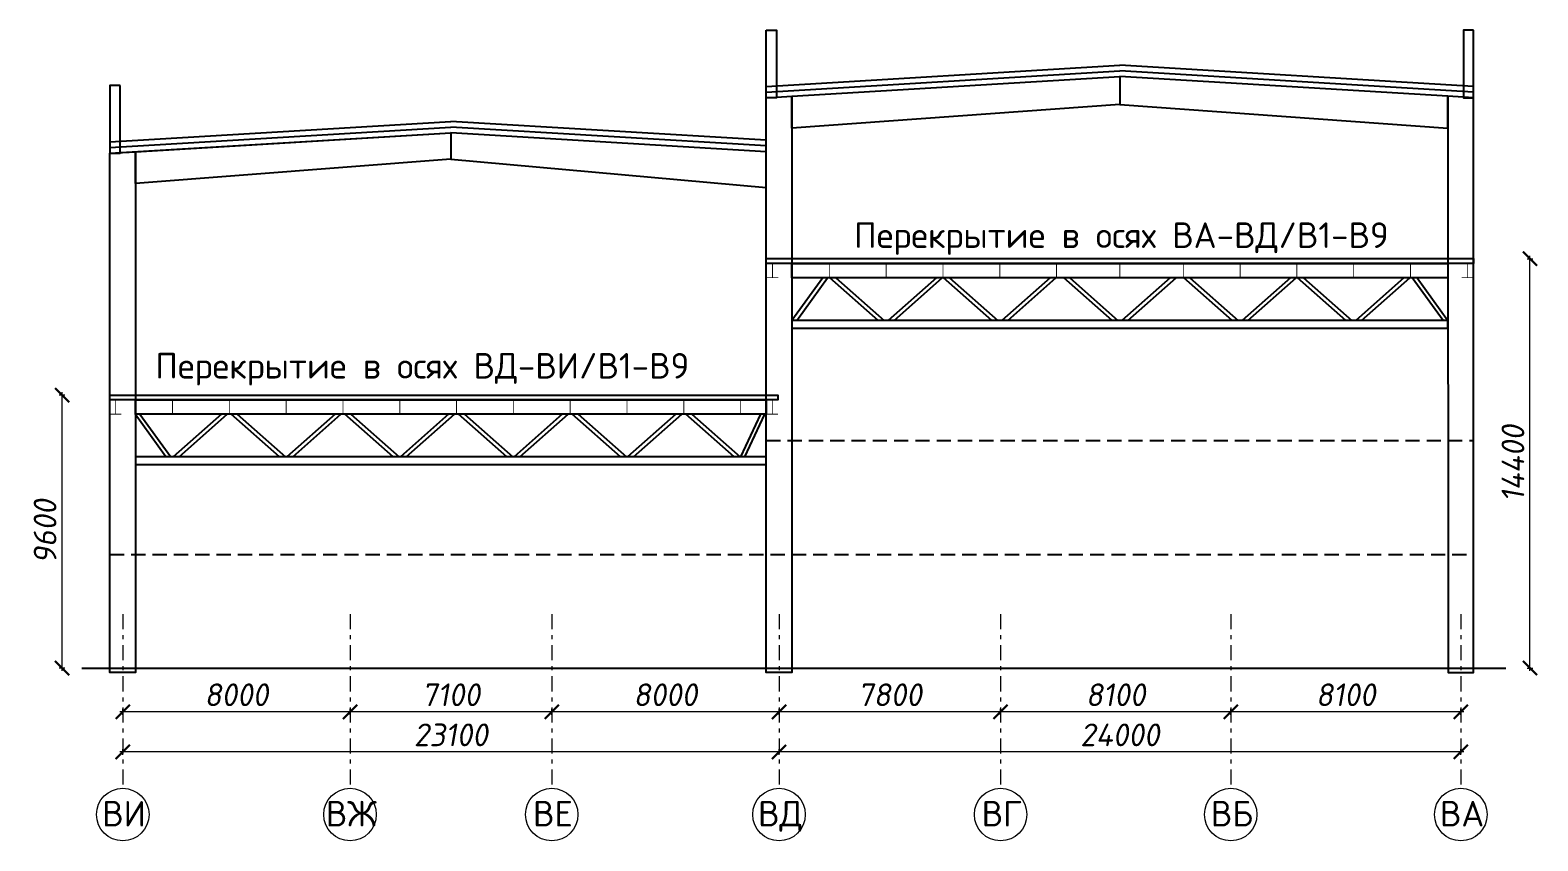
# Model space of a CAD drawing. Header units: millimetres. Extents: x -2648 to 2168491, y -277796 to 297800.
# Drawn here: x 1944017 to 1997088, y 133215 to 161728 of the extents above; entities that cross this region are included whole.
import ezdxf
from ezdxf.enums import TextEntityAlignment as Align

# ---------------------------------------------------------------- set-up
doc = ezdxf.new("R2010")
doc.units = ezdxf.units.MM
doc.linetypes.add('DASHED', pattern=[0.75, 0.5, -0.25])
doc.linetypes.add('Штрихштриховая', pattern=[1093.611073, 529.166651, -211.666656, 141.111112, -211.666656])
doc.layers.get('0').update_dxf_attribs({"lineweight": 0})
doc.layers.get('Defpoints').update_dxf_attribs({"color": 252})
doc.layers.add('Axes', color=1, linetype='Continuous')
doc.layers.add('Dimension', color=162, linetype='Continuous', lineweight=25)
doc.layers.add('я_12', color=1, linetype='Continuous', lineweight=20)
doc.styles.add('Лена', font='isocpeur.ttf', dxfattribs={"oblique": 10})
doc.dimstyles.new('S-100', dxfattribs={"dimscale": 100, "dimtxt": 1, "dimasz": 1.5, "dimexe": 1, "dimexo": 1, "dimgap": 1, "dimtad": 1, "dimdec": 0, "dimzin": 0, "dimdsep": 46, "dimtxsty": 'Лена', "dimblk": 'ARCHTICK', "dimcen": 2, "dimdle": 1, "dimclrd": 256, "dimclre": 256, "dimclrt": 256, "dimadec": 0, "dimazin": 0, "dimtfac": 1, "dimtdec": 0, "dimtmove": 1, "dimatfit": 2, "dimfxl": 1, "dimtolj": 1, "dimtzin": 0, "dimlwd": 20, "dimlwe": 20, "dimarcsym": 0})

# ---------------------------------------------------------------- blocks, each defined once
blk = doc.blocks.new('_ArchTick')
at = {"color": 0, "linetype": 'ByBlock', "const_width": 0.15}
blk.add_lwpolyline([(-0.5, -0.5), (0.5, 0.5)], dxfattribs=at)
blk = doc.blocks.new('*D580')
at = {"layer": 'Defpoints', "color": 0, "lineweight": -2, "ltscale": 100, "transparency": 16777216}
for p in [(1970377, 136342), (1970377, 135063), (1994377, 135063)]:
    blk.add_point(p, dxfattribs=at)
at = {"layer": 'Dimension', "lineweight": 20, "ltscale": 100, "transparency": 16777216}
for p, q in [((1970377, 136242), (1970377, 136442)), ((1994377, 136242), (1994377, 136442)), ((1994477, 136342), (1970277, 136342))]:
    blk.add_line(p, q, dxfattribs=at)
at = {"layer": 'Dimension', "lineweight": 20, "ltscale": 100, "transparency": 16777216, "xscale": 500, "yscale": 500, "zscale": 500, "rotation": 180}
blk.add_blockref('_ArchTick', (1970377, 136342), dxfattribs=at)
at = {"layer": 'Dimension', "lineweight": 20, "ltscale": 100, "transparency": 16777216, "xscale": 500, "yscale": 500, "zscale": 500}
blk.add_blockref('_ArchTick', (1994377, 136342), dxfattribs=at)
at = {"layer": 'Dimension', "lineweight": -2, "ltscale": 100, "transparency": 16777216, "insert": (1982377, 136942), "char_height": 800, "attachment_point": 5, "style": 'Лена'}
blk.add_mtext('\\A1;24000', dxfattribs=at)
blk = doc.blocks.new('*D574')
at = {"layer": 'Defpoints', "color": 0, "lineweight": -2, "ltscale": 100, "transparency": 16777216}
for p in [(1986277, 137752), (1986277, 135063), (1994377, 135063)]:
    blk.add_point(p, dxfattribs=at)
at = {"layer": 'Dimension', "lineweight": 20, "ltscale": 100, "transparency": 16777216}
for p, q in [((1994477, 137752), (1986177, 137752)), ((1986277, 137652), (1986277, 137852)), ((1994377, 137652), (1994377, 137852))]:
    blk.add_line(p, q, dxfattribs=at)
at = {"layer": 'Dimension', "lineweight": 20, "ltscale": 100, "transparency": 16777216, "xscale": 500, "yscale": 500, "zscale": 500, "rotation": 180}
blk.add_blockref('_ArchTick', (1986277, 137752), dxfattribs=at)
at = {"layer": 'Dimension', "lineweight": 20, "ltscale": 100, "transparency": 16777216, "xscale": 500, "yscale": 500, "zscale": 500}
blk.add_blockref('_ArchTick', (1994377, 137752), dxfattribs=at)
at = {"layer": 'Dimension', "lineweight": -2, "ltscale": 100, "transparency": 16777216, "insert": (1990327, 138352), "char_height": 800, "attachment_point": 5, "style": 'Лена'}
blk.add_mtext('\\A1;8100', dxfattribs=at)
blk = doc.blocks.new('*D575')
at = {"layer": 'Defpoints', "color": 0, "lineweight": -2, "ltscale": 100, "transparency": 16777216}
for p in [(1978177, 137752), (1978177, 135063), (1986277, 135063)]:
    blk.add_point(p, dxfattribs=at)
at = {"layer": 'Dimension', "lineweight": 20, "ltscale": 100, "transparency": 16777216}
for p, q in [((1986377, 137752), (1978077, 137752)), ((1978177, 137652), (1978177, 137852)), ((1986277, 137652), (1986277, 137852))]:
    blk.add_line(p, q, dxfattribs=at)
at = {"layer": 'Dimension', "lineweight": 20, "ltscale": 100, "transparency": 16777216, "xscale": 500, "yscale": 500, "zscale": 500, "rotation": 180}
blk.add_blockref('_ArchTick', (1978177, 137752), dxfattribs=at)
at = {"layer": 'Dimension', "lineweight": 20, "ltscale": 100, "transparency": 16777216, "xscale": 500, "yscale": 500, "zscale": 500}
blk.add_blockref('_ArchTick', (1986277, 137752), dxfattribs=at)
at = {"layer": 'Dimension', "lineweight": -2, "ltscale": 100, "transparency": 16777216, "insert": (1982227, 138352), "char_height": 800, "attachment_point": 5, "style": 'Лена'}
blk.add_mtext('\\A1;8100', dxfattribs=at)
blk = doc.blocks.new('*D576')
at = {"layer": 'Defpoints', "color": 0, "lineweight": -2, "ltscale": 100, "transparency": 16777216}
for p in [(1970377, 137752), (1970377, 135063), (1978177, 135063)]:
    blk.add_point(p, dxfattribs=at)
at = {"layer": 'Dimension', "lineweight": 20, "ltscale": 100, "transparency": 16777216}
for p, q in [((1978277, 137752), (1970277, 137752)), ((1970377, 137652), (1970377, 137852)), ((1978177, 137652), (1978177, 137852))]:
    blk.add_line(p, q, dxfattribs=at)
at = {"layer": 'Dimension', "lineweight": 20, "ltscale": 100, "transparency": 16777216, "xscale": 500, "yscale": 500, "zscale": 500, "rotation": 180}
blk.add_blockref('_ArchTick', (1970377, 137752), dxfattribs=at)
at = {"layer": 'Dimension', "lineweight": 20, "ltscale": 100, "transparency": 16777216, "xscale": 500, "yscale": 500, "zscale": 500}
blk.add_blockref('_ArchTick', (1978177, 137752), dxfattribs=at)
at = {"layer": 'Dimension', "lineweight": -2, "ltscale": 100, "transparency": 16777216, "insert": (1974277, 138352), "char_height": 800, "attachment_point": 5, "style": 'Лена'}
blk.add_mtext('\\A1;7800', dxfattribs=at)
blk = doc.blocks.new('*D577')
at = {"layer": 'Defpoints', "color": 0, "lineweight": -2, "ltscale": 100, "transparency": 16777216}
for p in [(1962377, 137752), (1962377, 135063), (1970377, 135063)]:
    blk.add_point(p, dxfattribs=at)
at = {"layer": 'Dimension', "lineweight": 20, "ltscale": 100, "transparency": 16777216}
for p, q in [((1970477, 137752), (1962277, 137752)), ((1962377, 137652), (1962377, 137852)), ((1970377, 137652), (1970377, 137852))]:
    blk.add_line(p, q, dxfattribs=at)
at = {"layer": 'Dimension', "lineweight": 20, "ltscale": 100, "transparency": 16777216, "xscale": 500, "yscale": 500, "zscale": 500, "rotation": 180}
blk.add_blockref('_ArchTick', (1962377, 137752), dxfattribs=at)
at = {"layer": 'Dimension', "lineweight": 20, "ltscale": 100, "transparency": 16777216, "xscale": 500, "yscale": 500, "zscale": 500}
blk.add_blockref('_ArchTick', (1970377, 137752), dxfattribs=at)
at = {"layer": 'Dimension', "lineweight": -2, "ltscale": 100, "transparency": 16777216, "insert": (1966377, 138352), "char_height": 800, "attachment_point": 5, "style": 'Лена'}
blk.add_mtext('\\A1;8000', dxfattribs=at)
blk = doc.blocks.new('*D578')
at = {"layer": 'Defpoints', "color": 0, "lineweight": -2, "ltscale": 100, "transparency": 16777216}
for p in [(1955277, 137752), (1955277, 135063), (1962377, 135063)]:
    blk.add_point(p, dxfattribs=at)
at = {"layer": 'Dimension', "lineweight": 20, "ltscale": 100, "transparency": 16777216}
for p, q in [((1962477, 137752), (1955177, 137752)), ((1955277, 137652), (1955277, 137852)), ((1962377, 137652), (1962377, 137852))]:
    blk.add_line(p, q, dxfattribs=at)
at = {"layer": 'Dimension', "lineweight": 20, "ltscale": 100, "transparency": 16777216, "xscale": 500, "yscale": 500, "zscale": 500, "rotation": 180}
blk.add_blockref('_ArchTick', (1955277, 137752), dxfattribs=at)
at = {"layer": 'Dimension', "lineweight": 20, "ltscale": 100, "transparency": 16777216, "xscale": 500, "yscale": 500, "zscale": 500}
blk.add_blockref('_ArchTick', (1962377, 137752), dxfattribs=at)
at = {"layer": 'Dimension', "lineweight": -2, "ltscale": 100, "transparency": 16777216, "insert": (1958827, 138352), "char_height": 800, "attachment_point": 5, "style": 'Лена'}
blk.add_mtext('\\A1;7100', dxfattribs=at)
blk = doc.blocks.new('*D579')
at = {"layer": 'Defpoints', "color": 0, "lineweight": -2, "ltscale": 100, "transparency": 16777216}
for p in [(1947277, 137752), (1947277, 135063), (1955277, 135063)]:
    blk.add_point(p, dxfattribs=at)
at = {"layer": 'Dimension', "lineweight": 20, "ltscale": 100, "transparency": 16777216}
for p, q in [((1955377, 137752), (1947177, 137752)), ((1947277, 137652), (1947277, 137852)), ((1955277, 137652), (1955277, 137852))]:
    blk.add_line(p, q, dxfattribs=at)
at = {"layer": 'Dimension', "lineweight": 20, "ltscale": 100, "transparency": 16777216, "xscale": 500, "yscale": 500, "zscale": 500, "rotation": 180}
blk.add_blockref('_ArchTick', (1947277, 137752), dxfattribs=at)
at = {"layer": 'Dimension', "lineweight": 20, "ltscale": 100, "transparency": 16777216, "xscale": 500, "yscale": 500, "zscale": 500}
blk.add_blockref('_ArchTick', (1955277, 137752), dxfattribs=at)
at = {"layer": 'Dimension', "lineweight": -2, "ltscale": 100, "transparency": 16777216, "insert": (1951277, 138352), "char_height": 800, "attachment_point": 5, "style": 'Лена'}
blk.add_mtext('\\A1;8000', dxfattribs=at)
blk = doc.blocks.new('*D581')
at = {"layer": 'Defpoints', "color": 0, "lineweight": -2, "ltscale": 100, "transparency": 16777216}
for p in [(1947277, 136342), (1947277, 135063), (1970377, 135063)]:
    blk.add_point(p, dxfattribs=at)
at = {"layer": 'Dimension', "lineweight": 20, "ltscale": 100, "transparency": 16777216}
for p, q in [((1947277, 136242), (1947277, 136442)), ((1970377, 136242), (1970377, 136442)), ((1970477, 136342), (1947177, 136342))]:
    blk.add_line(p, q, dxfattribs=at)
at = {"layer": 'Dimension', "lineweight": 20, "ltscale": 100, "transparency": 16777216, "xscale": 500, "yscale": 500, "zscale": 500, "rotation": 180}
blk.add_blockref('_ArchTick', (1947277, 136342), dxfattribs=at)
at = {"layer": 'Dimension', "lineweight": 20, "ltscale": 100, "transparency": 16777216, "xscale": 500, "yscale": 500, "zscale": 500}
blk.add_blockref('_ArchTick', (1970377, 136342), dxfattribs=at)
at = {"layer": 'Dimension', "lineweight": -2, "ltscale": 100, "transparency": 16777216, "insert": (1958827, 136942), "char_height": 800, "attachment_point": 5, "style": 'Лена'}
blk.add_mtext('\\A1;23100', dxfattribs=at)
blk = doc.blocks.new('*D582')
at = {"layer": 'Defpoints', "color": 0, "lineweight": -2, "ltscale": 100, "transparency": 16777216}
for p in [(1945142, 148891), (1949614, 148891), (1949480, 139291)]:
    blk.add_point(p, dxfattribs=at)
at = {"layer": 'Dimension', "lineweight": 20, "ltscale": 100, "transparency": 16777216}
for p, q in [((1945242, 148891), (1945042, 148891)), ((1945142, 139191), (1945142, 148991)), ((1945242, 139291), (1945042, 139291))]:
    blk.add_line(p, q, dxfattribs=at)
at = {"layer": 'Dimension', "lineweight": 20, "ltscale": 100, "transparency": 16777216, "xscale": 500, "yscale": 500, "zscale": 500}
for p, rotation in [((1945142, 148891), 90), ((1945142, 139291), 270)]:
    blk.add_blockref('_ArchTick', p, dxfattribs=dict(at, rotation=rotation))
at = {"layer": 'Dimension', "lineweight": -2, "ltscale": 100, "transparency": 16777216, "insert": (1944542, 144091), "char_height": 800, "attachment_point": 5, "rotation": 90, "style": 'Лена'}
blk.add_mtext('\\A1;9600', dxfattribs=at)
blk = doc.blocks.new('*D583')
at = {"layer": 'Defpoints', "color": 0, "lineweight": -2, "ltscale": 100, "transparency": 16777216}
for p in [(1991762, 153691), (1996811, 153691), (1992595, 139291)]:
    blk.add_point(p, dxfattribs=at)
at = {"layer": 'Dimension', "lineweight": 20, "ltscale": 100, "transparency": 16777216}
for p, q in [((1996711, 153691), (1996911, 153691)), ((1996811, 139191), (1996811, 153791)), ((1996711, 139291), (1996911, 139291))]:
    blk.add_line(p, q, dxfattribs=at)
at = {"layer": 'Dimension', "lineweight": 20, "ltscale": 100, "transparency": 16777216, "xscale": 500, "yscale": 500, "zscale": 500}
for p, rotation in [((1996811, 153691), 90), ((1996811, 139291), 270)]:
    blk.add_blockref('_ArchTick', p, dxfattribs=dict(at, rotation=rotation))
at = {"layer": 'Dimension', "lineweight": -2, "ltscale": 100, "transparency": 16777216, "insert": (1996211, 146491), "char_height": 800, "attachment_point": 5, "rotation": 90, "style": 'Лена'}
blk.add_mtext('\\A1;14400', dxfattribs=at)

msp = doc.modelspace()

# ---------------------------------------------------------------- linework, layer by layer
at = {"lineweight": -2, "ltscale": 100}
for p, q in [((1969927, 158671.1), (1969927, 160170.7)), ((1994827, 158671.1), (1994827, 160170.7)), ((1945838.9, 139291.4), (1995957.2, 139291.4))]:
    msp.add_line(p, q, dxfattribs=at)
at = {"linetype": 'DASHED', "lineweight": -2, "ltscale": 1000}
for p, q in [((1969927, 147291.4), (1994827, 147291.4)), ((1946827, 143291.4), (1994827, 143291.4))]:
    msp.add_line(p, q, dxfattribs=at)
at = {"lineweight": -2, "ltscale": 100}
for points in [[(1969927, 161728), (1970288.3, 161728), (1970288.3, 159350), (1969927, 159350)], [(1994827, 161728), (1994465.8, 161728), (1994465.8, 159350), (1994827, 159350)], [(1947188.3, 159778), (1946827, 159778), (1946827, 157400), (1947188.3, 157400)], [(1970831.8, 159404.3), (1982377, 160097), (1982377, 159109.4), (1970831.6, 158283.4)], [(1993922.2, 159404.3), (1982377, 160097), (1982377, 159109.4), (1993922.5, 158283.4)], [(1969927, 159350), (1970831.8, 159404.3), (1970827, 139141.4), (1969927, 139141.4)], [(1994827, 159350), (1993922.2, 159404.3), (1993927, 139141.4), (1994827, 139141.4)], [(1947727, 157454), (1958827, 158120), (1958827, 157195), (1947727, 156329.8)], [(1969927, 157454), (1958827, 158120), (1958827, 157195), (1969927, 156193.2)], [(1946827, 157400), (1947727, 157454), (1947727, 139141.4), (1946827, 139141.4)], [(1969927, 153691.4), (1994827, 153691.4), (1994827, 153521.6), (1969927, 153521.4)], [(1970830.4, 153521.4), (1993923.7, 153521.7), (1993923.7, 153021.7), (1970830.4, 153021.4)], [(1970830.4, 151251.5), (1993923.7, 151251.8), (1993923.7, 151521.7), (1970830.4, 151521.4)], [(1946827, 148891.4), (1970336.8, 148891.4), (1970337.4, 148721.4), (1946827, 148721.4)], [(1947727, 148721.4), (1969927, 148721.7), (1969927, 148221.7), (1947727, 148221.4)], [(1947727, 146451.5), (1969927, 146451.8), (1969927, 146721.7), (1947727, 146721.4)]]:
    msp.add_lwpolyline(points, close=True, dxfattribs=at)
for points in [[(1969927, 159750.7), (1982377, 160497.7)], [(1969927, 159550.4), (1982377, 160297.4)], [(1994827, 159750.7), (1982377, 160497.7)], [(1994827, 159550.4), (1982377, 160297.4)], [(1946827, 157800.7), (1958827, 158520.7)], [(1946827, 157600.4), (1958827, 158320.4)], [(1969927, 157854.7), (1958827, 158520.7)], [(1969927, 157654.4), (1958827, 158320.4)], [(1946827, 157400), (1958827, 158120)], [(1971916.1, 153021.5), (1970830.4, 151520.5)], [(1971001.9, 151521.4), (1972087, 153021.5)], [(1973869.1, 151521.5), (1972169.6, 153021.5)], [(1972378.7, 153021.5), (1974078.2, 151521.5)], [(1975916.2, 153021.5), (1974216.7, 151521.5)], [(1974425.9, 151521.5), (1976125.3, 153021.5)], [(1977869.1, 151521.5), (1976169.6, 153021.5)], [(1976378.7, 153021.5), (1978078.2, 151521.5)], [(1979916.2, 153021.5), (1978216.7, 151521.5)], [(1978425.9, 151521.5), (1980125.3, 153021.5)], [(1982098.7, 151521.5), (1980399.2, 153021.5)], [(1980608.3, 153021.5), (1982307.8, 151521.5)], [(1984145.8, 153021.5), (1982446.3, 151521.5)], [(1982655.4, 151521.5), (1984354.9, 153021.5)], [(1986328.3, 151521.5), (1984628.8, 153021.5)], [(1984837.9, 153021.5), (1986537.4, 151521.5)], [(1988375.4, 153021.5), (1986675.9, 151521.5)], [(1986885, 151521.5), (1988584.5, 153021.5)], [(1990328.3, 151521.5), (1988628.8, 153021.5)], [(1988837.9, 153021.5), (1990537.4, 151521.5)], [(1992375.4, 153021.5), (1990675.9, 151521.5)], [(1990885, 151521.5), (1992584.5, 153021.5)], [(1993752.2, 151521.4), (1992667.1, 153021.5)], [(1992837.9, 153021.5), (1993923.7, 151520.5)], [(1948795.7, 146721.4), (1947710, 148222.4)], [(1947881.5, 148221.5), (1948966.6, 146721.4)], [(1950748.7, 148221.4), (1949049.2, 146721.4)], [(1949258.3, 146721.4), (1950957.8, 148221.4)], [(1952795.8, 146721.4), (1951096.3, 148221.4)], [(1951305.4, 148221.4), (1953004.9, 146721.4)], [(1954748.7, 148221.4), (1953049.2, 146721.4)], [(1953258.3, 146721.4), (1954957.8, 148221.4)], [(1956795.8, 146721.4), (1955096.3, 148221.4)], [(1955305.4, 148221.4), (1957004.9, 146721.4)], [(1958748.7, 148221.4), (1957049.2, 146721.4)], [(1957258.3, 146721.4), (1958957.8, 148221.4)], [(1960795.8, 146721.4), (1959096.3, 148221.4)], [(1959305.4, 148221.4), (1961004.9, 146721.4)], [(1962748.7, 148221.4), (1961049.2, 146721.4)], [(1961258.3, 146721.4), (1962957.8, 148221.4)], [(1964795.8, 146721.4), (1963096.3, 148221.4)], [(1963305.4, 148221.4), (1965004.9, 146721.4)], [(1966748.7, 148221.4), (1965049.2, 146721.4)], [(1965258.3, 146721.4), (1966957.8, 148221.4)], [(1968795.8, 146721.4), (1967096.3, 148221.4)], [(1967305.4, 148221.4), (1969004.9, 146721.4)], [(1969724.2, 148221.5), (1969026.1, 146721.2)], [(1969178.8, 146721.2), (1969876.7, 148221.2)]]:
    msp.add_lwpolyline(points, dxfattribs=at)
at = {"lineweight": -2, "ltscale": 100, "const_width": 30}
for points in [[(1969947.4, 153521.4), (1970347.4, 153521.4)], [(1970147.4, 153521.4), (1970147.4, 153021.4)], [(1971947.4, 153521.4), (1972347.4, 153521.4)], [(1972147.4, 153521.4), (1972147.4, 153021.4)], [(1973947.4, 153521.4), (1974347.4, 153521.4)], [(1974147.4, 153521.4), (1974147.4, 153021.4)], [(1975947.4, 153521.4), (1976347.4, 153521.4)], [(1976147.4, 153521.4), (1976147.4, 153021.4)], [(1977947.4, 153521.4), (1978347.4, 153521.4)], [(1978147.4, 153521.4), (1978147.4, 153021.4)], [(1979947.4, 153521.4), (1980347.4, 153521.4)], [(1980147.4, 153521.4), (1980147.4, 153021.4)], [(1982177, 153521.4), (1982577, 153521.4)], [(1982377, 153521.4), (1982377, 153021.4)], [(1984806.6, 153521.4), (1984406.6, 153521.4)], [(1984606.6, 153521.4), (1984606.6, 153021.4)], [(1986806.6, 153521.4), (1986406.6, 153521.4)], [(1986606.6, 153521.4), (1986606.6, 153021.4)], [(1988806.6, 153521.4), (1988406.6, 153521.4)], [(1988606.6, 153521.4), (1988606.6, 153021.4)], [(1990806.6, 153521.4), (1990406.6, 153521.4)], [(1990606.6, 153521.4), (1990606.6, 153021.4)], [(1992806.6, 153521.4), (1992406.6, 153521.4)], [(1992606.6, 153521.4), (1992606.6, 153021.4)], [(1994806.6, 153521.4), (1994406.6, 153521.4)], [(1994606.6, 153521.4), (1994606.6, 153021.4)], [(1969947.4, 153021.4), (1970347.4, 153021.4)], [(1971947.4, 153021.4), (1972347.4, 153021.4)], [(1973947.4, 153021.4), (1974347.4, 153021.4)], [(1975947.4, 153021.4), (1976347.4, 153021.4)], [(1977947.4, 153021.4), (1978347.4, 153021.4)], [(1979947.4, 153021.4), (1980347.4, 153021.4)], [(1982177, 153021.4), (1982577, 153021.4)], [(1984806.6, 153021.4), (1984406.6, 153021.4)], [(1986806.6, 153021.4), (1986406.6, 153021.4)], [(1988806.6, 153021.4), (1988406.6, 153021.4)], [(1990806.6, 153021.4), (1990406.6, 153021.4)], [(1992806.6, 153021.4), (1992406.6, 153021.4)], [(1994806.6, 153021.4), (1994406.6, 153021.4)], [(1946827, 148721.4), (1947227, 148721.4)], [(1947027, 148721.4), (1947027, 148221.4)], [(1948827, 148721.4), (1949227, 148721.4)], [(1949027, 148721.4), (1949027, 148221.4)], [(1950827, 148721.4), (1951227, 148721.4)], [(1951027, 148721.4), (1951027, 148221.4)], [(1952827, 148721.4), (1953227, 148721.4)], [(1953027, 148721.4), (1953027, 148221.4)], [(1954827, 148721.4), (1955227, 148721.4)], [(1955027, 148721.4), (1955027, 148221.4)], [(1956827, 148721.4), (1957227, 148721.4)], [(1957027, 148721.4), (1957027, 148221.4)], [(1958827, 148721.4), (1959227, 148721.4)], [(1959027, 148721.4), (1959027, 148221.4)], [(1960827, 148721.4), (1961227, 148721.4)], [(1961027, 148721.4), (1961027, 148221.4)], [(1962827, 148721.4), (1963227, 148721.4)], [(1963027, 148721.4), (1963027, 148221.4)], [(1964827, 148721.4), (1965227, 148721.4)], [(1965027, 148721.4), (1965027, 148221.4)], [(1966827, 148721.4), (1967227, 148721.4)], [(1967027, 148721.4), (1967027, 148221.4)], [(1968827, 148721.4), (1969227, 148721.4)], [(1969027, 148721.4), (1969027, 148221.4)], [(1969939.9, 148721.4), (1970339.9, 148721.4)], [(1970139.9, 148721.4), (1970139.9, 148221.4)], [(1946827, 148221.4), (1947227, 148221.4)], [(1948827, 148221.4), (1949227, 148221.4)], [(1950827, 148221.4), (1951227, 148221.4)], [(1952827, 148221.4), (1953227, 148221.4)], [(1954827, 148221.4), (1955227, 148221.4)], [(1956827, 148221.4), (1957227, 148221.4)], [(1958827, 148221.4), (1959227, 148221.4)], [(1960827, 148221.4), (1961227, 148221.4)], [(1962827, 148221.4), (1963227, 148221.4)], [(1964827, 148221.4), (1965227, 148221.4)], [(1966827, 148221.4), (1967227, 148221.4)], [(1968827, 148221.4), (1969227, 148221.4)], [(1969939.9, 148221.4), (1970339.9, 148221.4)]]:
    msp.add_lwpolyline(points, dxfattribs=at)
at = {"layer": 'я_12', "linetype": 'Штрихштриховая'}
for p, q in [((1947277, 141189.1), (1947277, 135063.3)), ((1955277, 141189.1), (1955277, 135063.3)), ((1962377, 141189.1), (1962377, 135063.3)), ((1970377, 141189.1), (1970377, 135063.3)), ((1978177, 141189.1), (1978177, 135063.3)), ((1986277, 141189.1), (1986277, 135063.3)), ((1994377, 141189.1), (1994377, 135063.3))]:
    msp.add_line(p, q, dxfattribs=at)
at = {"layer": 'я_12', "linetype": 'Continuous', "ltscale": 5}
for centre in [(1947277, 134139.3), (1955277, 134139.3), (1962377, 134139.3), (1970377, 134139.3), (1978177, 134139.3), (1986277, 134139.3), (1994377, 134139.3)]:
    msp.add_circle(centre, 924, dxfattribs=at)

# ---------------------------------------------------------------- texts
at = {"layer": 'Axes', "style": 'Лена'}
for s, p in [('Перекрытие в осях ВА-ВД/В1-В9', (1982428.9, 154068.1)), ('Перекрытие в осях ВД-ВИ/В1-В9', (1957820.2, 149474)), ('ВИ', (1947321.5, 133720)), ('ВЖ', (1955321.5, 133720)), ('ВЕ', (1962421.5, 133720)), ('ВД', (1970421.5, 133720)), ('ВГ', (1978221.5, 133720)), ('ВБ', (1986321.5, 133720)), ('ВА', (1994421.5, 133720))]:
    msp.add_text(s, height=900, dxfattribs=at).set_placement(p, align=Align.CENTER)

# ---------------------------------------------------------------- dimensions: what is measured, and where the dimension line sits
at = {"layer": 'Dimension', "color": 1, "lineweight": -2, "ltscale": 100}
for base, p1, p2, angle, picture, middle in [((1996811.2, 153691.4), (1992594.8, 139291.4), (1991762.2, 153691.4), 90, '*D583', (1996211.2, 146491.4)), ((1945142.4, 148891.4), (1949480.2, 139291.4), (1949614.3, 148891.4), 90, '*D582', (1944542.4, 144091.4)), ((1947277, 137752.2), (1955277, 135063.3), (1947277, 135063.3), 180, '*D579', (1951277, 138352.2)), ((1955277, 137752.2), (1962377, 135063.3), (1955277, 135063.3), 180, '*D578', (1958827, 138352.2)), ((1962377, 137752.2), (1970377, 135063.3), (1962377, 135063.3), 180, '*D577', (1966377, 138352.2)), ((1970377, 137752.2), (1978177, 135063.3), (1970377, 135063.3), 180, '*D576', (1974277, 138352.2)), ((1978177, 137752.2), (1986277, 135063.3), (1978177, 135063.3), 180, '*D575', (1982227, 138352.2)), ((1986277, 137752.2), (1994377, 135063.3), (1986277, 135063.3), 180, '*D574', (1990327, 138352.2)), ((1970377, 136341.8), (1994377, 135063.3), (1970377, 135063.3), 180, '*D580', (1982377, 136941.8))]:
    dim = msp.add_linear_dim(base=base, p1=p1, p2=p2, angle=angle, dimstyle='S-100', override={"dimtxt": 8, "dimasz": 5, "dimgap": 2, "dimtxsty": 'Лена', "dimatfit": 3, "dimfxlon": 1}, dxfattribs=at)
    dim.commit()
    dim.dimension.update_dxf_attribs({"geometry": picture, "text_midpoint": middle})
at = {"layer": 'Dimension', "lineweight": -2, "ltscale": 100}
dim = msp.add_linear_dim(base=(1947277, 136341.8), p1=(1970377, 135063.3), p2=(1947277, 135063.3), angle=180, dimstyle='S-100', override={"dimtxt": 8, "dimasz": 5, "dimgap": 2, "dimtxsty": 'Лена', "dimatfit": 3, "dimfxlon": 1}, dxfattribs=at)
dim.commit()
dim.dimension.update_dxf_attribs({"geometry": '*D581', "text_midpoint": (1958827, 136941.8)})

doc.saveas('drawing.dxf')
